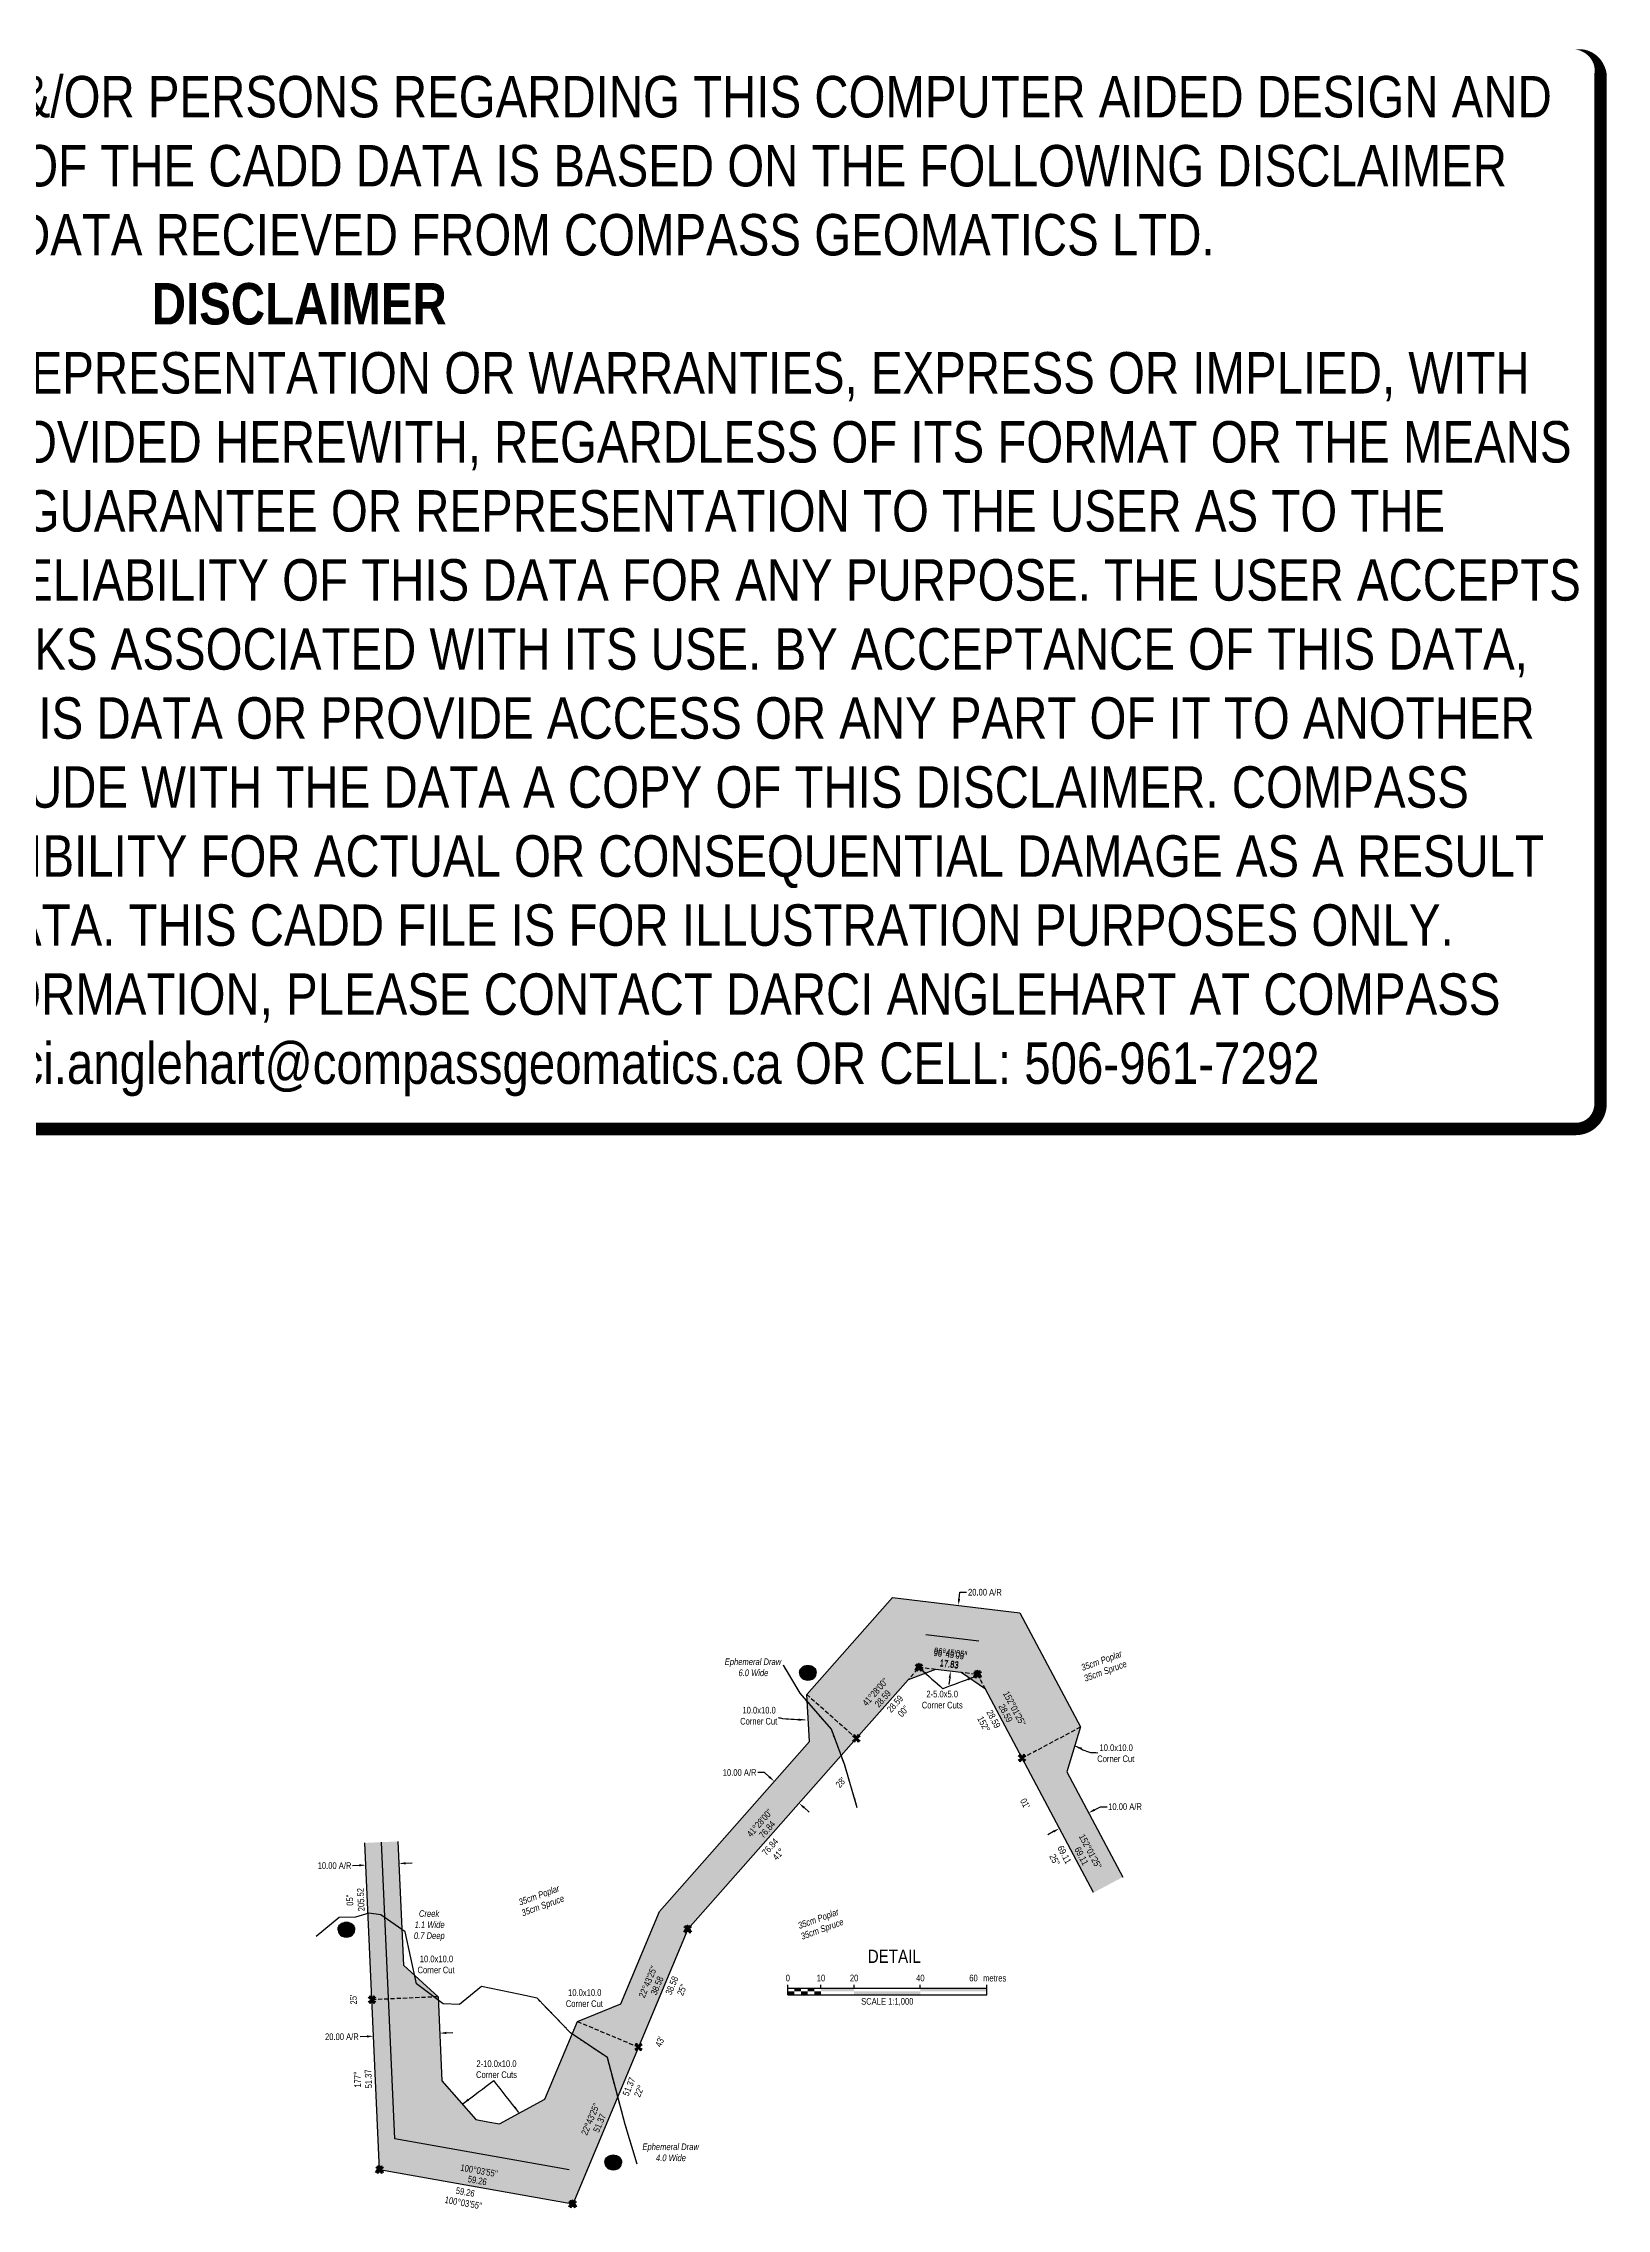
# Model space of a CAD drawing. Extents: x 402405 to 407247, y 6062080 to 6065864.
# Drawn here: x 404887 to 407247, y 6062597 to 6065864 of the extents above; entities that cross this region are included whole.
import ezdxf
from ezdxf.enums import TextEntityAlignment as Align

# ---------------------------------------------------------------- set-up
doc = ezdxf.new("R2010")
doc.units = 0
doc.header["$LTSCALE"] = 5
doc.header["$PDSIZE"] = 0.5
doc.linetypes.add('foc-TOPO-ephemeral', pattern=[6.25, 3.125, -0.625, 0.625, -0.625, 0.625, -0.625])
doc.linetypes.add('foc-TRAV', pattern=[1.875, 1.25, -0.625])
doc.layers.get('Defpoints').update_dxf_attribs({"color": 9})
for name, color, linetype in [('DETAIL-T', 7, 'Continuous'), ('L-BD', 7, 'Continuous'), ('L-MON', 1, 'Continuous'), ('P-CROSSINGS', 250, 'Continuous'), ('P-PROPOSED', 10, 'Continuous'), ('P-PROPOSED-H', 21, 'Continuous'), ('P-TRAV', 4, 'foc-TRAV'), ('P-TXT', 4, 'Continuous'), ('T-BUSH-T', 110, 'Continuous'), ('T-CREEK', 160, 'Continuous'), ('T-DRAW', 143, 'foc-TOPO-ephemeral'), ('T-WATER-T', 170, 'Continuous')]:
    doc.layers.add(name, color=color, linetype=linetype)
doc.layers.add('DISCLAIMER', color=7, linetype='Continuous', plot=False)
doc.styles.add('80', font='ARIALN.TTF', dxfattribs={"height": 10})
doc.styles.add('80CG', font='ARIALN.TTF', dxfattribs={"height": 10})
doc.styles.add('80L', font='ARIALN.TTF', dxfattribs={"height": 10})
doc.styles.add('80LS', font='ARIALNI.TTF', dxfattribs={"height": 10})
doc.styles.add('Crossing', font='ARIALN.TTF', dxfattribs={"height": 10})
doc.styles.add('foc-LtypeFont', font='ARIALN.TTF', dxfattribs={"height": 7.35})
doc.linetypes.add('foc-TOPO-flowdirection-NOLINE', pattern='A,0,[">",foc-LtypeFont,S=0.3,R=0,X=0,Y=-0.945],-20,[">",foc-LtypeFont,S=0.3,R=0,X=0,Y=-0.945],0', length=20)
doc.dimstyles.new('Compass 5 000', dxfattribs={"dimscale": 5, "dimtxt": 9, "dimasz": 2, "dimexe": 0.2, "dimexo": 0.0625, "dimgap": 0.5, "dimtad": 0, "dimtih": 1, "dimtoh": 1, "dimzin": 0, "dimdsep": 46, "dimtxsty": '80CG', "dimcen": 0.1, "dimse1": 1, "dimse2": 1, "dimclrd": 256, "dimclrt": 256, "dimaunit": 1, "dimadec": 4, "dimazin": 0, "dimtfac": 0.06, "dimtofl": 0, "dimtmove": 0, "dimatfit": 1, "dimfxl": 0.2, "dimtolj": 1, "dimtzin": 0, "dimlwd": -1, "dimarcsym": 0})

# ---------------------------------------------------------------- blocks, each defined once
blk = doc.blocks.new('TEMP')
h = blk.add_hatch(color=255)
h.dxf.hatch_style = 1
h.paths.add_polyline_path([(0, 0.25), (-0.67, 1.15), (-0.67, 0.67), (-1.15, 0.67), (-0.25, 0), (-1.15, -0.67), (-0.67, -0.67), (-0.67, -1.15), (0, -0.25), (0.67, -1.15), (0.67, -0.67), (1.15, -0.67), (0.25, 0), (1.15, 0.67), (0.67, 0.67), (0.67, 1.15)])
h.paths.add_polyline_path([(0.57, 0.85), (0.57, 0.57), (0.85, 0.57), (0.08, 0), (0.85, -0.57), (0.57, -0.57), (0.57, -0.85), (0, -0.08), (-0.57, -0.85), (-0.57, -0.57), (-0.85, -0.57), (-0.08, 0), (-0.85, 0.57), (-0.57, 0.57), (-0.57, 0.85), (0, 0.08)], flags=16)
h = blk.add_hatch(color=1)
h.dxf.hatch_style = 1
h.paths.add_polyline_path([(0, 0.08), (-0.57, 0.85), (-0.57, 0.57), (-0.85, 0.57), (-0.08, 0), (-0.85, -0.57), (-0.57, -0.57), (-0.57, -0.85), (0, -0.08), (0.57, -0.85), (0.57, -0.57), (0.85, -0.57), (0.08, 0), (0.85, 0.57), (0.57, 0.57), (0.57, 0.85)])
at = {"color": 1}
for p, q in [((-0.08, 0), (0.08, 0)), ((0, 0.08), (0, -0.08))]:
    blk.add_line(p, q, dxfattribs=at)
at = {"color": 255, "flags": 128}
blk.add_lwpolyline([(-0.25, 0), (-1.15, 0.67), (-0.67, 0.67), (-0.67, 1.15), (0, 0.25), (0.67, 1.15), (0.67, 0.67), (1.15, 0.67), (0.25, 0), (1.15, -0.67), (0.67, -0.67), (0.67, -1.15), (0, -0.25), (-0.67, -1.15), (-0.67, -0.67), (-1.15, -0.67)], close=True, dxfattribs=at)
at = {"color": 1, "flags": 128}
blk.add_lwpolyline([(-0.08, 0), (-0.85, 0.57), (-0.57, 0.57), (-0.57, 0.85), (0, 0.08), (0.57, 0.85), (0.57, 0.57), (0.85, 0.57), (0.08, 0), (0.85, -0.57), (0.57, -0.57), (0.57, -0.85), (0, -0.08), (-0.57, -0.85), (-0.57, -0.57), (-0.85, -0.57)], close=True, dxfattribs=at)
blk = doc.blocks.new('xing2')
h = blk.add_hatch(color=50)
h.dxf.hatch_style = 1
edge = h.paths.add_edge_path()
edge.add_ellipse((0, 0), major_axis=(-12.5, 0), ratio=0.816297, start_angle=0, end_angle=360)
h = blk.add_hatch(color=250)
h.dxf.hatch_style = 1
edge = h.paths.add_edge_path()
edge.add_ellipse((0, -2), major_axis=(-12.5, 0), ratio=0.816297, start_angle=0, end_angle=180)
edge.add_line((12.5, -2), (12.5, 0))
edge.add_ellipse((0, 0), major_axis=(-12.5, 0), ratio=0.816297, start_angle=0, end_angle=180, ccw=False)
edge.add_line((-12.5, 0), (-12.5, -2))
at = {"color": 250}
blk.add_ellipse((0, 0), major_axis=(-12.5, 0), ratio=0.816297, dxfattribs=at)
blk.add_ellipse((0, -2), major_axis=(-12.5, 0), ratio=0.816297, start_param=0, end_param=3.141593, dxfattribs=at)
at = {"color": 250, "style": 'Crossing'}
blk.add_attdef('CROSSING', text='', height=9, dxfattribs=at).set_placement((0.1, 0), align=Align.MIDDLE_CENTER)
at = {"color": 250, "style": 'Crossing', "flags": 1}
for tag, p in [('DESCRIPTION', (0.1, -25.8)), ('OWNER', (0.1, -12.5)), ('LOCATION', (0.1, -39.3)), ('DWG_REF', (0.1, -52.8))]:
    blk.add_attdef(tag, text='', height=9, dxfattribs=at).set_placement(p, align=Align.MIDDLE_CENTER)
blk = doc.blocks.new('TRIA')
blk.add_hatch(color=255).paths.add_polyline_path([(-0.04, 1.52), (-1.47, -0.87), (1.39, -0.87)])
blk = doc.blocks.new('TRIAA')
blk.add_blockref('TRIA', (0, 0))
blk = doc.blocks.new('TRIB')
at = {"color": 1}
blk.add_lwpolyline([(-1.12, -0.67), (-0.04, 1.13), (1.04, -0.67)], close=True, dxfattribs=at)
blk = doc.blocks.new('TRIBB')
blk.add_blockref('TRIB', (0, 0))
blk = doc.blocks.new('TRICC')
for name in ['TRIAA', 'TRIBB']:
    blk.add_blockref(name, (0, 0))
blk = doc.blocks.new('plspike')
blk.add_blockref('TRICC', (0, 0))
blk = doc.blocks.new('*D55')
at = {"layer": 'Defpoints', "color": 0, "transparency": 16777216}
for p in [(406262, 6063508.3), (406268.3, 6063507.5), (406250.3, 6063409)]:
    blk.add_point(p, dxfattribs=at)
at = {"layer": 'P-TXT', "transparency": 16777216}
for p, q in [((406269.4, 6063517.5), (406270.6, 6063527.4)), ((406270.6, 6063527.4), (406280.6, 6063527.4)), ((406255.3, 6063398.3), (406254.2, 6063388.4))]:
    blk.add_line(p, q, dxfattribs=at)
for points in [[(406267.8, 6063517.7), (406271.1, 6063517.3), (406268.3, 6063507.5)], [(406253.7, 6063398.5), (406257, 6063398.1), (406256.5, 6063408.3)]]:
    blk.add_solid(points, dxfattribs=at)
at = {"layer": 'P-TXT', "transparency": 16777216, "insert": (406308.4, 6063527.4), "char_height": 10, "attachment_point": 5, "style": '80CG'}
blk.add_mtext('\\A1;20.00 A/R', dxfattribs=at)
blk = doc.blocks.new('*D56')
at = {"layer": 'Defpoints', "color": 0, "transparency": 16777216}
for p in [(405976.8, 6063226.6), (405990.5, 6063242.2), (406014.2, 6063193.5)]:
    blk.add_point(p, dxfattribs=at)
at = {"layer": 'P-TXT', "transparency": 16777216}
for p, q in [((405975.5, 6063255.4), (405965.5, 6063255.4)), ((405983, 6063248.8), (405975.5, 6063255.4)), ((406035.5, 6063202.5), (406043, 6063195.8))]:
    blk.add_line(p, q, dxfattribs=at)
for points in [[(405984.1, 6063250.1), (405981.9, 6063247.6), (405990.5, 6063242.2)], [(406036.6, 6063203.7), (406034.4, 6063201.2), (406028, 6063209.1)]]:
    blk.add_solid(points, dxfattribs=at)
at = {"layer": 'P-TXT', "transparency": 16777216, "insert": (405938.2, 6063255.4), "char_height": 10, "attachment_point": 5, "style": '80CG'}
blk.add_mtext('\\A1;10.00 A/R', dxfattribs=at)
blk = doc.blocks.new('*D57')
at = {"layer": 'Defpoints', "color": 0, "transparency": 16777216}
for p in [(405373.9, 6063117.5), (405374, 6063115.8), (405423.9, 6063119.7)]:
    blk.add_point(p, dxfattribs=at)
at = {"layer": 'P-TXT', "transparency": 16777216}
for p, q in [((405364, 6063115.4), (405354, 6063114.9)), ((405433.9, 6063118.5), (405443.9, 6063119))]:
    blk.add_line(p, q, dxfattribs=at)
for points in [[(405364, 6063117), (405364.1, 6063113.7), (405374, 6063115.8)], [(405433.9, 6063120.2), (405434, 6063116.9), (405424, 6063118.1)]]:
    blk.add_solid(points, dxfattribs=at)
at = {"layer": 'P-TXT', "transparency": 16777216, "insert": (405326.8, 6063114.9), "char_height": 10, "attachment_point": 5, "style": '80CG'}
blk.add_mtext('\\A1;10.00 A/R', dxfattribs=at)
blk = doc.blocks.new('*D58')
at = {"layer": 'Defpoints', "color": 0, "transparency": 16777216}
for p in [(405385.7, 6062857.7), (405385.9, 6062853.2), (405485.7, 6062857.7)]:
    blk.add_point(p, dxfattribs=at)
at = {"layer": 'P-TXT', "transparency": 16777216}
for p, q in [((405495.5, 6062862.7), (405505.5, 6062863.1)), ((405375.7, 6062857.3), (405365.7, 6062856.8))]:
    blk.add_line(p, q, dxfattribs=at)
for points in [[(405495.4, 6062864.3), (405495.6, 6062861), (405485.5, 6062862.2)], [(405375.6, 6062858.9), (405375.8, 6062855.6), (405385.7, 6062857.7)]]:
    blk.add_solid(points, dxfattribs=at)
at = {"layer": 'P-TXT', "transparency": 16777216, "insert": (405337.9, 6062856.8), "char_height": 10, "attachment_point": 5, "style": '80CG'}
blk.add_mtext('\\A1;20.00 A/R', dxfattribs=at)
blk = doc.blocks.new('*D59')
at = {"layer": 'Defpoints', "color": 0, "transparency": 16777216}
for p in [(406464, 6063196.3), (406465, 6063194.5), (406419.9, 6063172.9)]:
    blk.add_point(p, dxfattribs=at)
at = {"layer": 'P-TXT', "transparency": 16777216}
for p, q in [((406473.8, 6063199.2), (406482.7, 6063203.9)), ((406482.7, 6063203.9), (406492.7, 6063203.9)), ((406412, 6063166.4), (406403.2, 6063161.7))]:
    blk.add_line(p, q, dxfattribs=at)
for points in [[(406473, 6063200.7), (406474.6, 6063197.7), (406465, 6063194.5)], [(406411.2, 6063167.8), (406412.8, 6063164.9), (406420.9, 6063171.1)]]:
    blk.add_solid(points, dxfattribs=at)
at = {"layer": 'P-TXT', "transparency": 16777216, "insert": (406519.9, 6063203.9), "char_height": 10, "attachment_point": 5, "style": '80CG'}
blk.add_mtext('\\A1;10.00 A/R', dxfattribs=at)
blk = doc.blocks.new('*U63')
at = {"color": 0}
for p, q in [((-150, 0), (-150, 15)), ((-150, 10), (150.2, 10)), ((-150, 0), (150.2, 0)), ((-100, 10), (-100, 15)), ((-50, 10), (-50, 15)), ((50, 10), (50, 15)), ((150.2, 0), (150.2, 15))]:
    blk.add_line(p, q, dxfattribs=at)
for points in [[(-150, 5), (-140, 5), (-150, 0), (-140, 0)], [(-140, 10), (-130, 10), (-140, 5), (-130, 5)], [(-130, 5), (-120, 5), (-130, 0), (-120, 0)], [(-120, 10), (-110, 10), (-120, 5), (-110, 5)], [(-110, 5), (-100, 5), (-110, 0), (-100, 0)], [(-100, 10), (-50, 10), (-100, 5), (-50, 5)], [(-50, 5), (50, 5), (-50, 0), (50, 0)], [(50, 10), (150.2, 10), (50, 5), (150.2, 5)]]:
    blk.add_solid(points, dxfattribs=at)
at = {"color": 0, "style": '80'}
blk.add_text('metres', height=10, dxfattribs=at).set_placement((162.2, 20), align=Align.CENTER)
at = {"color": 0, "char_height": 10, "style": '80'}
for s, insert, attachment_point in [('0', (-150, 30.2), 2), ('10', (-100, 30.2), 2), ('20', (-50, 30.2), 2), ('40', (50, 30.2), 2), ('60', (136.7, 30.2), 3), ('SCALE 1:1,000', (0.1, -5), 2)]:
    blk.add_mtext(s, dxfattribs=dict(at, insert=insert, attachment_point=attachment_point))
blk = doc.blocks.new('Disclaimer_Legal')
at = {"layer": 'DISCLAIMER', "color": 254, "flags": 128}
blk.add_lwpolyline([(-3612.9, -1104.6, 37.5, 37.5, 0), (4096.1, -1104.6, 37.5, 37.5, 0.414214), (4171.1, -1029.6, 37.5, 37.5, 0), (4171.1, 2078.7, 37.5, 0, 0.414214), (4096.1, 2153.7, 0, 0, 0), (-3612.9, 2153.7, 0, 0, 0.414214), (-3687.9, 2078.7, 0, 0, 0), (-3687.9, -1029.6, 0, 37.5, 0.414214)], format="xyseb", close=True, dxfattribs=at)
at = {"layer": 'DISCLAIMER', "color": 254, "insert": (241.6, 533.9), "char_height": 125, "width": 7717.568, "attachment_point": 5, "style": '80'}
blk.add_mtext('NOTICE TO THE CORPORATION, PERSON &/OR PERSONS REGARDING THIS COMPUTER AIDED DESIGN AND DRAFTING (CADD) FILES. ACCEPTANCE OF THE CADD DATA IS BASED ON THE FOLLOWING DISCLAIMER WHICH COVERS ALL CADD DATA RECIEVED FROM COMPASS GEOMATICS LTD.\\P{\\fArial Narrow|b1|i0|c0|p34;DISCLAIMER}\\PCOMPASS GEOMATICS LTD. MAKES NO REPRESENTATION OR WARRANTIES, EXPRESS OR IMPLIED, WITH RESPECT TO THE REUSE OF THE DATA PROVIDED HEREWITH, REGARDLESS OF ITS FORMAT OR THE MEANS OF ITS TRANSMISSION. THERE IS NO GUARANTEE OR REPRESENTATION TO THE USER AS TO THE ACCURACY, CURRENCY, SUITABILITY OR RELIABILITY OF THIS DATA FOR ANY PURPOSE. THE USER ACCEPTS THE DATA "AS IS", AND ASSUMES ALL RISKS ASSOCIATED WITH ITS USE. BY ACCEPTANCE OF THIS DATA, THE USER AGREES NOT TO TRANSMIT THIS DATA OR PROVIDE ACCESS OR ANY PART OF IT TO ANOTHER PARTY UNLESS THE USER SHALL INCLUDE WITH THE DATA A COPY OF THIS DISCLAIMER. COMPASS GEOMATICS LTD. ASSUMES NO RESPONSIBILITY FOR ACTUAL OR CONSEQUENTIAL DAMAGE AS A RESULT OF ANY USER\'S RELIANCE ON THIS DATA. THIS CADD FILE IS FOR ILLUSTRATION PURPOSES ONLY.\\PIF YOU REQUIRE MORE ACCURATE INFORMATION, PLEASE CONTACT DARCI ANGLEHART AT COMPASS GEOMATICS LTD. VIA EMAIL: darci.anglehart@compassgeomatics.ca OR CELL: 506-961-7292', dxfattribs=at)

msp = doc.modelspace()

# ---------------------------------------------------------------- hatches: boundary and pattern name
at = {"layer": 'P-PROPOSED-H'}
h = msp.add_hatch(color=256, dxfattribs=at)
h.dxf.hatch_style = 1
h.paths.add_polyline_path([(406472.293, 6063074.227), (406516.432, 6063097.673), (406432.04, 6063256.547), (406452.733, 6063324.132), (406361.155, 6063496.536), (406264.945, 6063507.926), (406168.72, 6063519.318), (406039.44, 6063373.024), (406043.796, 6063302.477), (405817.105, 6063045.953), (405758.747, 6062906.608), (405693.34, 6062879.815), (405644.365, 6062762.876), (405575.847, 6062725.51), (405558.025, 6062728.673), (405540.22, 6062731.834), (405488.757, 6062790.497), (405483.046, 6062917.131), (405430.865, 6062964.809), (405422.447, 6063151.471), (405372.518, 6063149.219), (405394.756, 6062656.13), (405686.356, 6062604.374), (405860.019, 6063019.038), (406114.343, 6063306.832), (406192.409, 6063395.171), (406233.774, 6063410.959), (406272.612, 6063406.361), (406309.152, 6063381.353)])

# ---------------------------------------------------------------- linework, layer by layer
at = {"layer": 'Defpoints', "color": 6}
for p, q in [((406299.097, 6063453.554), (406219.029, 6063463.033)), ((405680.925, 6062656.099), (405417.666, 6062702.825))]:
    msp.add_line(p, q, dxfattribs=at)
at = {"layer": 'Defpoints', "color": 3}
msp.add_line((405417.666, 6062702.825), (405397.482, 6063150.345), dxfattribs=at)
at = {"layer": 'P-PROPOSED', "flags": 128}
for points in [[(405422.447, 6063151.471), (405430.865, 6062964.809), (405483.046, 6062917.131), (405488.757, 6062790.497), (405540.22, 6062731.834), (405558.025, 6062728.673), (405575.847, 6062725.51), (405644.365, 6062762.876), (405693.34, 6062879.815), (405758.747, 6062906.608), (405817.105, 6063045.953), (406043.796, 6063302.477), (406039.44, 6063373.024), (406168.72, 6063519.318), (406264.945, 6063507.926), (406361.155, 6063496.536), (406452.733, 6063324.132), (406432.04, 6063256.547), (406516.432, 6063097.673)], [(406472.293, 6063074.227), (406364.455, 6063277.24), (406309.152, 6063381.353), (406272.612, 6063406.361), (406233.774, 6063410.959), (406192.409, 6063395.171), (406114.343, 6063306.832), (405860.019, 6063019.038), (405686.356, 6062604.374), (405394.756, 6062656.13), (405372.518, 6063149.219)]]:
    msp.add_lwpolyline(points, dxfattribs=at)
at = {"layer": 'P-TRAV'}
for p, q in [((406114.343, 6063306.832), (406039.44, 6063373.024)), ((406364.455, 6063277.24), (406452.733, 6063324.132))]:
    msp.add_line(p, q, dxfattribs=at)
at = {"layer": 'P-TRAV', "flags": 128}
for points in [[(406233.774, 6063410.959), (406208.957, 6063413.897), (406192.409, 6063395.171)], [(406309.152, 6063381.353), (406297.429, 6063403.423), (406272.612, 6063406.361)], [(405483.046, 6062917.131), (405383.188, 6062912.628)], [(405693.34, 6062879.815), (405785.54, 6062841.201)]]:
    msp.add_lwpolyline(points, dxfattribs=at)
at = {"layer": 'T-CREEK', "flags": 128}
msp.add_lwpolyline([(405632.839, 6062914.803), (405607.159, 6062920.803), (405548.684, 6062932.533), (405515.564, 6062905.308), (405490.904, 6062906.388), (405450.394, 6062936.613), (405433.269, 6063015.253), (405396.879, 6063040.978), (405378.799, 6063043.453), (405358.579, 6063037.243), (405333.884, 6063036.573), (405299.044, 6063007.933)], dxfattribs=at)
at = {"layer": 'T-CREEK', "linetype": 'foc-TOPO-flowdirection-NOLINE', "flags": 128}
msp.add_lwpolyline([(405632.839, 6062914.803), (405607.159, 6062920.803), (405548.684, 6062932.533), (405515.564, 6062905.308), (405490.904, 6062906.388), (405450.394, 6062936.613), (405433.269, 6063015.253), (405396.879, 6063040.978), (405378.799, 6063043.453), (405358.579, 6063037.243), (405333.884, 6063036.573), (405299.044, 6063007.933)], dxfattribs=at)
at = {"layer": 'T-DRAW', "flags": 128}
for points in [[(406115.709, 6063202.068), (406096.869, 6063266.793), (406076.644, 6063320.858), (406029.644, 6063375.053), (406004.304, 6063417.243)], [(405783.719, 6062664.533), (405765.559, 6062724.388), (405738.584, 6062825.378), (405682.879, 6062862.678), (405632.839, 6062914.803)]]:
    msp.add_lwpolyline(points, dxfattribs=at)
at = {"layer": 'T-DRAW', "linetype": 'foc-TOPO-flowdirection-NOLINE', "flags": 128}
for points in [[(406115.709, 6063202.068), (406096.869, 6063266.793), (406076.644, 6063320.858), (406029.644, 6063375.053), (406004.304, 6063417.243)], [(405783.719, 6062664.533), (405765.559, 6062724.388), (405738.584, 6062825.378), (405682.879, 6062862.678), (405632.839, 6062914.803)]]:
    msp.add_lwpolyline(points, dxfattribs=at)

# ---------------------------------------------------------------- block references
at = {"layer": 'Defpoints', "xscale": 4.999999999999987, "yscale": 4.999999999999987, "zscale": 4.999999999999987}
for p in [(406208.957, 6063413.897), (406297.364, 6063403.426), (405859.955, 6063019.063), (405394.756, 6062656.13), (405686.356, 6062604.374)]:
    msp.add_blockref('TEMP', p, dxfattribs=at)
at = {"layer": 'DETAIL-T', "xscale": 0.9995967, "yscale": 0.9995967, "zscale": 0.9995967}
msp.add_blockref('*U63', (406160.957, 6062920.26), dxfattribs=at)
at = {"layer": 'DISCLAIMER', "color": 2, "xscale": 0.49979835, "yscale": 0.49979835, "zscale": 0.49979835}
msp.add_blockref('Disclaimer_Legal', (405152.833, 6064778.39), dxfattribs=at)
at = {"layer": 'L-MON', "xscale": 4.997983499999992, "yscale": 4.997983499999992, "zscale": 4.997983499999992}
for p in [(406209.009, 6063414.018), (406297.429, 6063403.423), (405860.019, 6063019.038), (405394.744, 6062656.163), (405686.424, 6062604.398)]:
    msp.add_blockref('plspike', p, dxfattribs=at)
at = {"layer": 'L-MON', "color": 2, "xscale": 4.997983499999992, "yscale": 4.997983499999992, "zscale": 4.997983499999992}
for p in [(406114.343, 6063306.832), (406364.455, 6063277.24), (405383.188, 6062912.628), (405785.54, 6062841.201)]:
    msp.add_blockref('TEMP', p, dxfattribs=at)
at = {"layer": 'P-CROSSINGS', "xscale": 0.9995967, "yscale": 0.9995967, "zscale": 0.9995967}
for p, values in [((406041.234, 6063406.915), {'CROSSING': 'X3'}), ((405344.626, 6063019.482), {'CROSSING': 'X1'}), ((405747.483, 6062668.304), {'CROSSING': 'X2'})]:
    msp.add_blockref('xing2', p, dxfattribs=at).add_auto_attribs(values)

# ---------------------------------------------------------------- texts
at = {"layer": 'Defpoints', "style": '80L'}
for s, height, rotation, p in [("96°45'05''", 9.996, 353.2484, (406256.131, 6063433.476)), ('17.83', 9.996, 353.2484, (406254.368, 6063418.586)), ("41°28'00''", 9.996, 48.5329, (406142.924, 6063376.913)), ('28.59', 9.996, 48.5329, (406154.16, 6063366.984)), ('28.59', 9.996, 297.9765, (406339.77, 6063345.021)), ("152°01'25''", 9.99597, 297.9765, (406353.012, 6063352.055)), ("41°28'00''", 9.996, 48.5329, (405968.455, 6063179.483)), ('76.84', 9.996, 48.5329, (405979.691, 6063169.554)), ("152°01'25''", 9.99597, 297.9765, (406467.542, 6063136.442)), ('69.11', 9.996, 297.9765, (406454.3, 6063129.408)), ("22°43'25''", 9.996, 67.2758, (405799.729, 6062939.773)), ('38.58', 9.996, 67.2758, (405813.559, 6062933.981)), ("22°43'25''", 9.996, 67.2758, (405712.898, 6062732.441)), ('51.37', 9.996, 67.2758, (405726.728, 6062726.649)), ("100°03'55''", 9.99597, 349.9353, (405544.923, 6062654.857)), ('59.26', 9.996, 349.9353, (405542.303, 6062640.094))]:
    msp.add_text(s, height=height, rotation=rotation, dxfattribs=at).set_placement(p, align=Align.MIDDLE)
at = {"layer": 'DETAIL-T', "color": 3, "insert": (406171.612, 6062978.184), "char_height": 19.9919, "width": 223.76774, "attachment_point": 5, "style": '80CG'}
msp.add_mtext('DETAIL', dxfattribs=at)
at = {"layer": 'L-BD', "color": 0, "style": '80L'}
for s, rotation, p in [("01'", 297.9765, (406369.032, 6063208.808)), ("25'", 92.5823, (405355.335, 6062912.927)), ("43'", 67.2758, (405817.794, 6062849.184))]:
    msp.add_text(s, height=9.996, rotation=rotation, dxfattribs=at).set_placement(p, align=Align.MIDDLE)
at = {"layer": 'L-BD', "color": 0, "attachment_point": 2, "style": '80L'}
for s, insert, char_height, width, rotation in [("96°45'05'' 17.83", (406257.259, 6063441.282), 9.99597, 51.23276, 353.2484), ("28.59 00''", (406168.949, 6063362.368), 9.996, 44.15584, 48.5329), ('28.59 152°', (406325.893, 6063338.567), 9.996, 48.01109, 297.9765), ('76.84 41°', (405980.481, 6063146.615), 9.996, 45.6106, 48.5329), ("69.11 25''", (406432.881, 6063133.935), 9.996, 44.91327, 297.9765), ("38.58 25''", (405831.255, 6062936.06), 9.996, 44.53564, 67.2758), ('177° 51.37', (405356.227, 6062792.295), 9.996, 52.58468, 92.5823), ("59.26 100°03'55''", (405525.007, 6062627.568), 9.99597, 57.66114, 349.9353)]:
    msp.add_mtext(s, dxfattribs=dict(at, insert=insert, char_height=char_height, width=width, rotation=rotation))
at = {"layer": 'P-TXT', "char_height": 9.99597, "attachment_point": 1, "style": '80L'}
for s, width, heights, insert in [('\\pi5.5817;10.0x10.0 \\P\\pi2.1486;Corner Cut', 59.67731, [0], (405936.866, 6063354.495)), ('\\pi8.0753;2-5.0x5.0 \\P\\pi1.1408;Corner Cuts', 63.01428, [27.055], (406212.024, 6063378.804)), ('\\pi5.5817;10.0x10.0 \\P\\pi2.1486;Corner Cut', 59.67731, [0], (406475.8, 6063297.839)), ('\\pi5.5817;10.0x10.0 \\P\\pi2.1486;Corner Cut', 59.67731, [0], (405449.874, 6062979.273)), ('\\pi5.5817;10.0x10.0 \\P\\pi2.1486;Corner Cut', 59.67731, [0], (405673.696, 6062928.422)), ('\\pi0.69281;2-10.0x10.0 \\P\\pi0.12688;Corner Cuts', 60.98641, [0], (405540.268, 6062821.283))]:
    msp.add_mtext_dynamic_manual_height_columns(s, width=width, gutter_width=50, heights=heights, dxfattribs=dict(at, insert=insert))
at = {"layer": 'T-BUSH-T', "char_height": 9.99597, "width": 87.23293, "attachment_point": 2, "rotation": 20, "style": '80LS'}
for insert in [(406482.72, 6063429.025), (405633.662, 6063075.072), (406055.304, 6063039.747)]:
    msp.add_mtext('35cm Poplar\\P35cm Spruce', dxfattribs=dict(at, insert=insert))
at = {"layer": 'T-WATER-T', "char_height": 9.99597, "attachment_point": 1, "style": '80L'}
for s, width, insert in [('\\pi2.6713;{\\fArial Narrow|b0|i1|c0|p34;Ephemeral Draw\\P\\pi23.366;6.0 Wide}', 90.68334, (405913.071, 6063427.559)), ('\\pi7.997;{\\fArial Narrow|b0|i1|c0|p34;Creek\\P\\pi1.4478;1.1 Wide\\P\\pi0.34318;0.7 Deep}', 46.1046, (405446.262, 6063047.674)), ('\\pi2.6713;{\\fArial Narrow|b0|i1|c0|p34;Ephemeral Draw\\P\\pi23.151;4.0 Wide}', 90.68334, (405788.81, 6062695.846))]:
    msp.add_mtext_dynamic_manual_height_columns(s, width=width, gutter_width=50, heights=[0], dxfattribs=dict(at, insert=insert))

# ---------------------------------------------------------------- dimensions: what is measured, and where the dimension line sits
at = {"layer": 'P-TXT', "color": 2}
for base, p1, p2, angle, text, picture, middle in [((406268.268, 6063507.533), (406250.269, 6063409.006), (406262.021, 6063508.272), 83.248375, '20.00 A/R', '*D55', (406308.355, 6063527.394)), ((405990.515, 6063242.185), (406014.206, 6063193.517), (405976.755, 6063226.613), 138.532866, '10.00 A/R', '*D56', (405938.247, 6063255.428)), ((405385.665, 6062857.71), (405485.728, 6062857.676), (405385.869, 6062853.172), 182.582325, '20.00 A/R', '*D58', (405337.95, 6062856.809))]:
    dim = msp.add_linear_dim(base=base, p1=p1, p2=p2, angle=angle, text=text, dimstyle='Compass 5 000', dxfattribs=at)
    dim.commit()
    dim.dimension.update_dxf_attribs({"geometry": picture, "text_midpoint": middle, "dimtype": 161})
for p1, p2, distance, picture, middle in [((406419.901, 6063172.859), (406464.04, 6063196.305), -2.046, '*D59', (406519.944, 6063203.881)), ((405423.878, 6063119.731), (405373.949, 6063117.48), 1.659, '*D57', (405326.762, 6063114.921))]:
    dim = msp.add_aligned_dim(p1=p1, p2=p2, distance=distance, text='10.00 A/R', dimstyle='Compass 5 000', dxfattribs=at)
    dim.commit()
    dim.dimension.update_dxf_attribs({"geometry": picture, "text_midpoint": middle})

# ---------------------------------------------------------------- leaders
at = {"layer": 'P-TXT', "color": 2, "path_type": 1}
for points in [[(406212.206, 6063411.054), (406244.813, 6063381.847)], [(406291.982, 6063399.265), (406244.813, 6063381.847)], [(406037.324, 6063334.579), (406003.582, 6063336.65), (405996.638, 6063337.807)], [(406445.238, 6063295.21), (406467.642, 6063285.905), (406478.731, 6063285.337)], [(405521.064, 6062756.117), (405567.256, 6062791.042)], [(405604.903, 6062742.685), (405567.256, 6062791.042)]]:
    msp.add_leader(points, dimstyle='Compass 5 000', override={"dimgap": 0.5, "dimtad": 0}, dxfattribs=at)

# ---------------------------------------------------------------- next in the draw order: texts
at = {"layer": 'L-BD', "color": 0, "attachment_point": 2, "style": '80L', "bg_fill": 3, "box_fill_scale": 1.15, "bg_fill_color": 256, "bg_fill_true_color": 256, "bg_fill_transparency": 0}
for s, insert, char_height, width, rotation in [("28'", (406086.977, 6063243.79), 9.996, 14.46661, 48.5329), ("05'' 205.52", (405344.81, 6063062.748), 9.99597, 34.51991, 92.5823), ('51.37 22°', (405766.593, 6062783.467), 9.996, 28.21276, 67.2758)]:
    msp.add_mtext(s, dxfattribs=dict(at, insert=insert, char_height=char_height, width=width, rotation=rotation))

doc.saveas('drawing.dxf')
